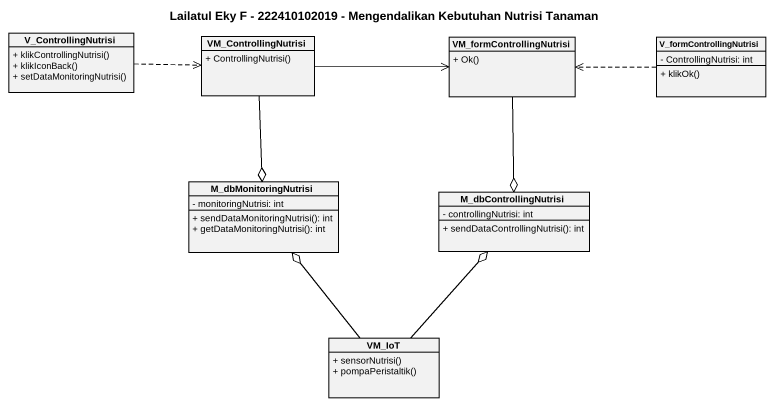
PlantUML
@startuml
title Lailatul Eky F - 222410102019 - Mengendalikan Kebutuhan Nutrisi Tanaman
hide circle
hide empty members
skinparam classAttributeIconSize 0
class V_ControllingNutrisi {
  + klikControllingNutrisi()
  + klikIconBack()
  + setDataMonitoringNutrisi()
}
class VM_ControllingNutrisi {
  + ControllingNutrisi()
}
class VM_formControllingNutrisi {
  + Ok()
}
class V_formControllingNutrisi {
  - ControllingNutrisi: int
  + klikOk()
}
class M_dbMonitoringNutrisi {
  - monitoringNutrisi: int
  + sendDataMonitoringNutrisi(): int
  + getDataMonitoringNutrisi(): int
}
class M_dbControllingNutrisi {
  - controllingNutrisi: int
  + sendDataControllingNutrisi(): int
}
class VM_IoT {
  + sensorNutrisi()
  + pompaPeristaltik()
}
V_ControllingNutrisi .right.> VM_ControllingNutrisi
VM_ControllingNutrisi -right-> VM_formControllingNutrisi
VM_ControllingNutrisi --o M_dbMonitoringNutrisi
VM_formControllingNutrisi --o M_dbControllingNutrisi
V_formControllingNutrisi .left.> VM_formControllingNutrisi
VM_IoT -up-o M_dbMonitoringNutrisi
VM_IoT -up-o M_dbControllingNutrisi
@enduml
